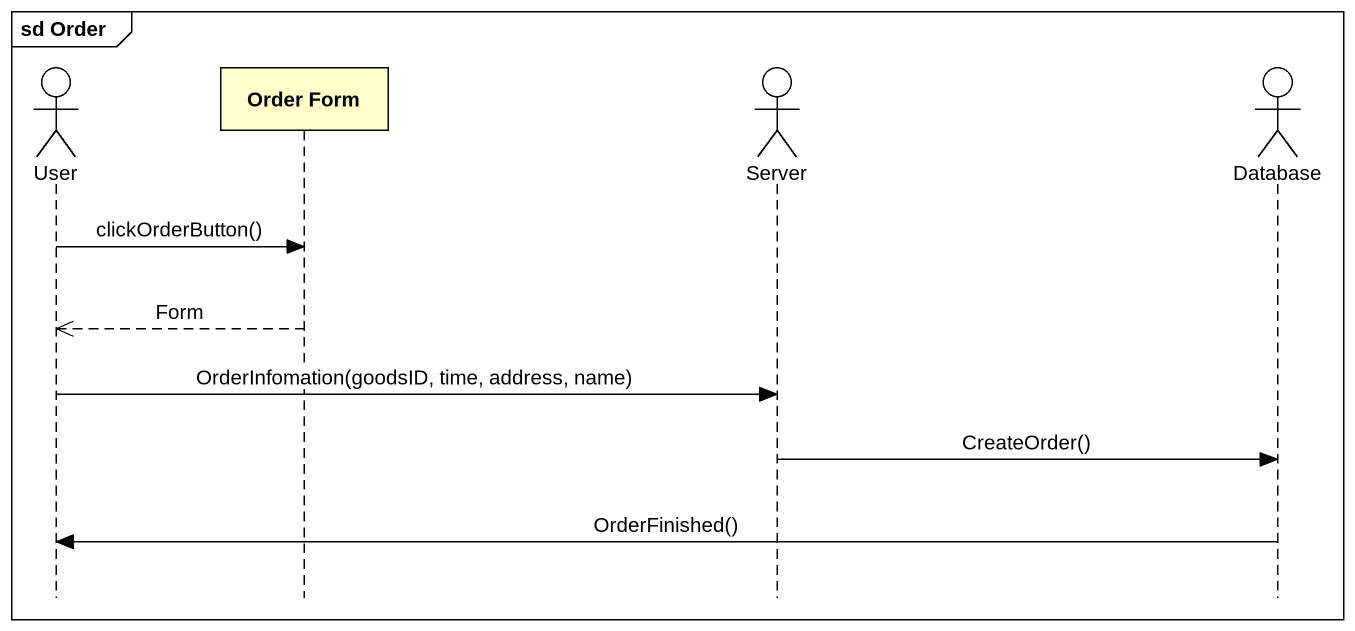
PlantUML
@startuml
mainframe sd Order
hide footbox
actor User
participant "Order Form" as Order_Form
actor Server
actor "Database" as Database_

User -> Order_Form : clickOrderButton()
Order_Form -->> User : Form
User -> Server : OrderInfomation(goodsID, time, address, name)
Server -> Database_ : CreateOrder()
Database_ -> User : OrderFinished()
@enduml
